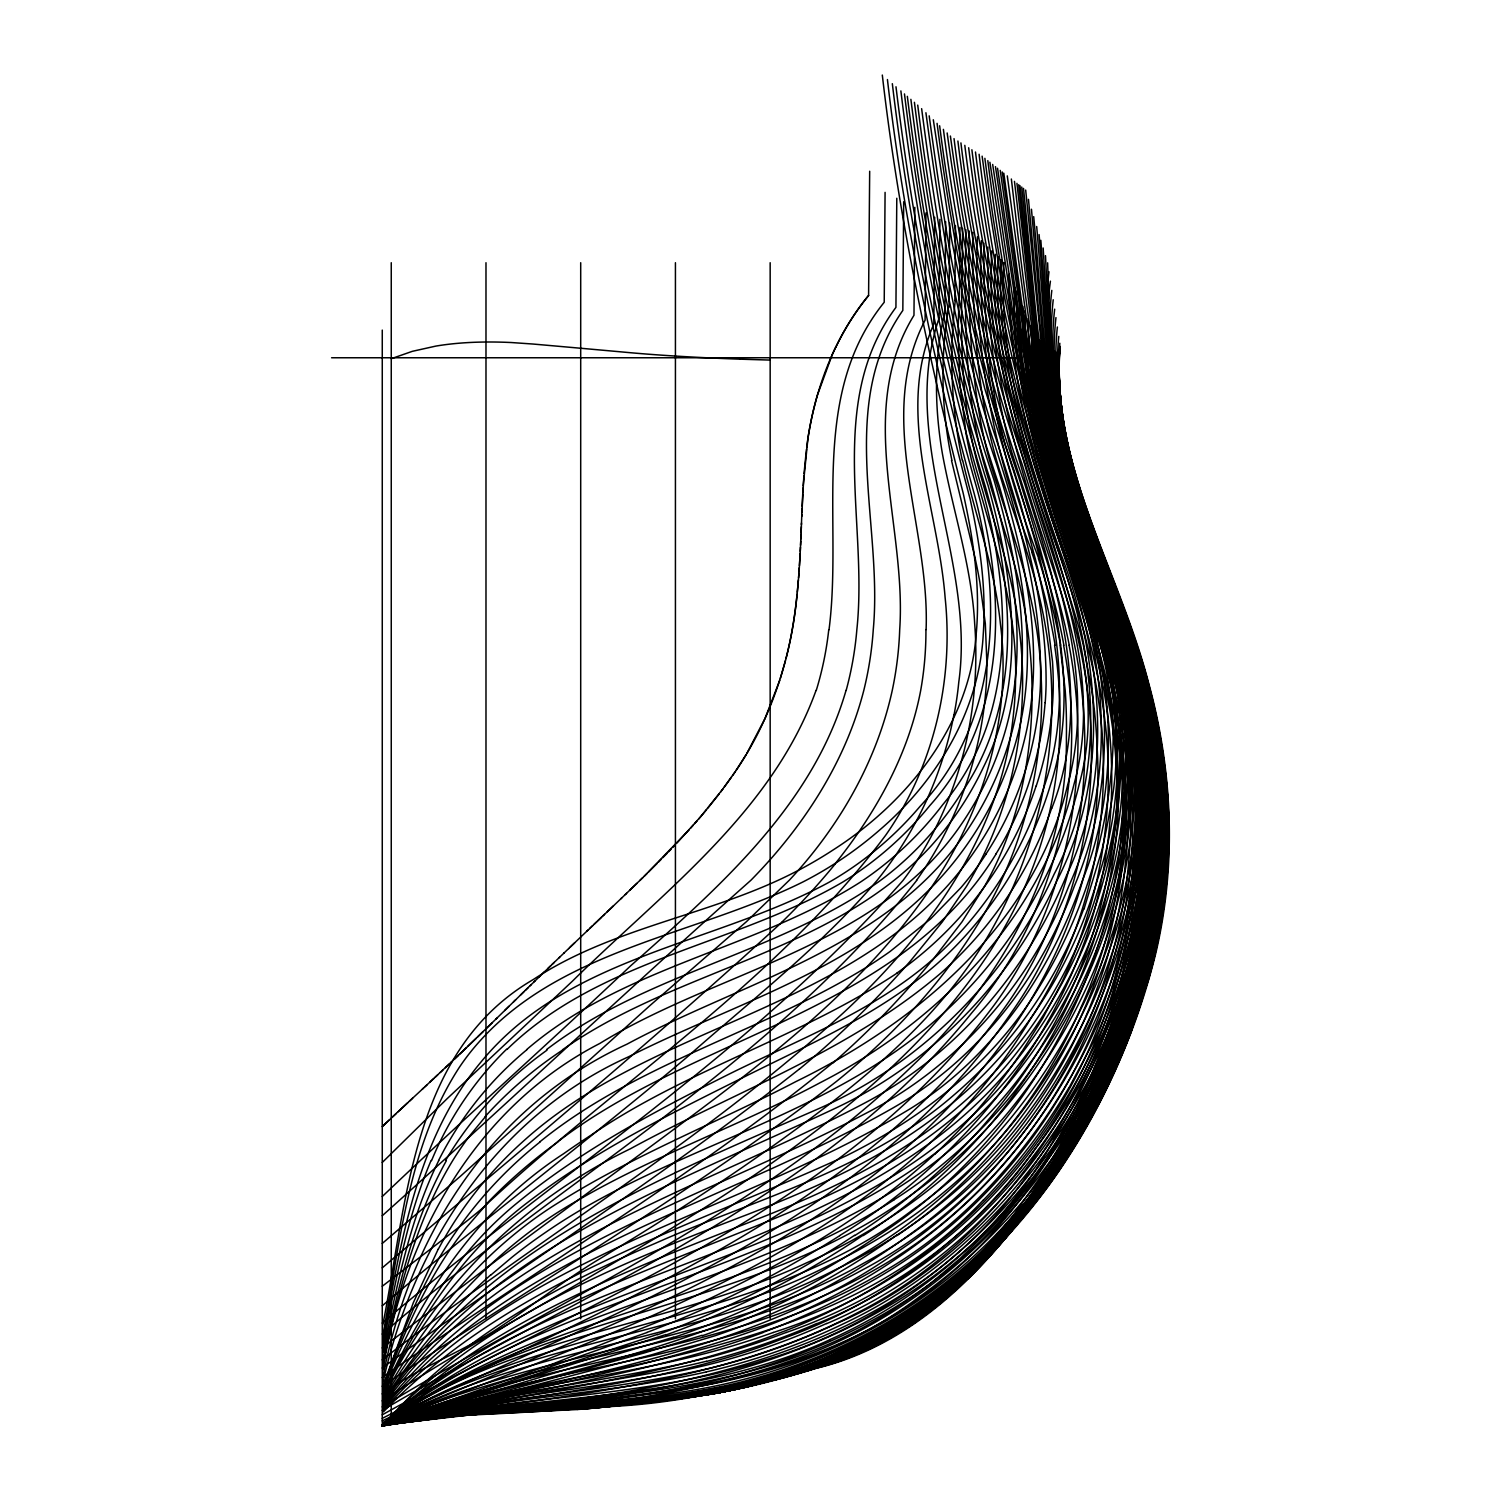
<?xml version="1.0" encoding="UTF-8"?>
<svg xmlns="http://www.w3.org/2000/svg" width="1501" height="1501" viewBox="0 0 1501 1501"><rect width="100%" height="100%" fill="white"/><g stroke="black" fill="none" stroke-linecap="round" stroke-linejoin="round"><path stroke-width="1.5" d="M1059.312 351.234C1056.047 432.569 1082.784 510.903 1111.284 585.897M983.924 243.2C983.568 300.763 986.57 358.645 998.146 415.177A527.076 527.076 0 0 0 1005.314 445.534L1045.615 571.206M1009.047 274.289C1008.353 327.706 1015.783 380.991 1028.223 432.87A894.014 894.014 0 0 0 1037.379 467.712C1057.417 539.553 1087.174 608.562 1102.222 681.81C1118.733 764.722 1113.648 851.836 1087.85 932.346C1044.846 1058.768 952.966 1166.052 839.697 1235.567M1058.824 354.499C1057.004 450.413 1090.514 542.086 1124.249 630.364M1004 262.619C993.381 433.189 1097.4 581.6 1107.494 748.736A480.977 480.977 0 0 1 1061.545 982.874L1042.782 1018.241L1021.562 1052.201M1059.443 350.352C1052.332 482.984 1130.103 597.661 1155.057 724.232C1166.127 781.158 1168.435 839.866 1160.798 897.373C1149.466 981.992 1119.277 1063.458 1077.605 1137.702A568.935 568.935 0 0 1 1055.672 1172.825L1021.393 1218.756A681.285 681.285 0 0 1 990.566 1253.804C944.073 1307.821 882.663 1348.348 814.049 1368.011A882.119 882.119 0 0 1 783.109 1377.449L745.772 1387.149A663.93 663.93 0 0 1 722.938 1391.896L676.182 1399.27L629.332 1403.867A762.714 762.714 0 0 1 576.909 1409.552L446.754 1415.743M835.832 347.163A258.022 258.022 0 0 1 868.591 295.397L869.679 171.245M885.083 192.372L884.22 302.264C808.739 395.795 843.055 520.397 829.021 629.726M896.791 198.263L895.928 307.386C825.925 401.686 868.253 522.573 856.846 629.688A338.344 338.344 0 0 1 846.151 690.441M903.696 201.734L902.833 310.407C836.601 405.364 883.076 523.718 873.263 629.688A349.733 349.733 0 0 1 863.788 690.441C848.178 751.326 815.606 806.806 774.854 854.257A524.825 524.825 0 0 1 750.8 880.355C626.592 990.566 506.006 1104.886 382.267 1215.716M914.822 207.326L913.978 315.285C854.801 411.612 906.792 525.35 899.699 629.651A352.66 352.66 0 0 1 892.251 690.422C882.888 733.22 865.458 774.028 842.38 811.178A447.129 447.129 0 0 1 789.094 880.43L746.372 921.727L650.102 1005.426L460.507 1176.184L382.267 1243.447M925.948 212.936L925.104 320.163C874.558 418.235 930.02 526.682 926.098 629.576M934.673 217.307L933.828 323.972C895.103 412.888 938.05 507.057 945.123 597.661C953.829 680.647 933.735 766.692 885.646 835.288C774.929 983.193 615.297 1083.516 481.69 1208.887A827.558 827.558 0 0 1 461.239 1225.435L382.267 1286.244M939.889 219.371L939.101 318.099C898.086 439.512 975.894 559.329 958.783 682.111A352.754 352.754 0 0 1 953.979 715.151M945.63 221.641L944.917 311.626C935.93 349.433 934.579 388.759 938.725 427.297A428.404 428.404 0 0 0 942.44 453.865C952.741 510.546 971.579 565.746 974.674 623.647C980.753 703.369 963.135 785.361 921.258 853.788A324.854 324.854 0 0 1 902.945 880.524C751.963 1052.576 555.22 1175.283 382.267 1323.075M949.026 307.067L949.683 223.255M954.842 300.613L955.424 225.544M960.002 227.345L959.458 295.472A711.474 711.474 0 0 0 958.163 335.155M962.573 228.358C962.422 296.879 957.638 366.282 970.866 434.033A451.369 451.369 0 0 0 976.569 460.413C990.622 514.712 1011.599 567.397 1018.428 623.384C1029.648 701.042 1018.335 782.021 984.562 852.962A368.627 368.627 0 0 1 966.4 886.509L942.309 921.895L910.713 960.678A952.272 952.272 0 0 1 799.395 1069.106M965.893 229.691C965.049 297.705 963.511 366.544 976.926 433.601A452.664 452.664 0 0 0 983.08 460.432C997.902 514.637 1019.423 567.228 1026.778 623.29C1038.317 700.216 1031.506 780.82 1001.073 852.831A338.832 338.832 0 0 1 984.487 886.453L962.047 921.802L932.159 960.659M969.214 231.004C967.92 298.549 969.346 366.769 982.967 433.17A458.968 458.968 0 0 0 989.553 460.432C1010.848 530.303 1038.504 599.556 1040.962 673.555C1045.916 762.152 1023.307 852.23 975.931 927.374C939.063 986.476 890.562 1037.735 836.489 1081.395C692.261 1193.22 533.606 1284.631 382.267 1386.211M972.779 232.411C972.292 314.441 975.781 398.44 1001.73 476.999C1018.56 527.057 1037.379 576.834 1045.878 629.182A429.642 429.642 0 0 1 1049.48 655.581C1058.674 744.721 1040.7 836.301 999.31 915.723C958.107 995.632 890.806 1057.999 819.865 1111.453C749.112 1165.132 674.624 1213.634 598.636 1259.489C561.843 1281.666 528.521 1308.985 492.328 1332.025C456.529 1354.24 416.565 1369.137 382.267 1393.885M987.902 247.027C987.189 303.521 991.054 360.278 1002.724 415.627A578.11 578.11 0 0 0 1011.636 451.857L1052.145 577.622M991.861 250.855C984.862 370.953 1025.446 484.898 1062.502 596.891A652.916 652.916 0 0 1 1074.585 645.224C1100.946 773.146 1076.93 914.147 996.42 1018.785C845.701 1220.651 598.58 1308.159 382.267 1418.37M1168.472 851.067C1171.587 768.156 1153.087 686.07 1123.817 608.918C1091.621 521.466 1049.199 432.138 1058.787 336.412M1059.612 349.264C1052.839 464.691 1112.241 567.659 1143.893 675.225A536.626 536.626 0 0 1 1157.59 735.584L1160.93 758.493L1164.795 804.686M995.407 254.288C987.545 382.755 1038.279 502.328 1074.022 622.727A608.881 608.881 0 0 1 1079.425 645.242M998.259 257.046C990.885 386.939 1043.87 507.394 1079.444 629.238A604.228 604.228 0 0 1 1083.347 645.242L1091.827 690.422A539.722 539.722 0 0 1 1097.156 748.023C1104.849 868.441 1053.289 984.675 976.982 1075.335C825.906 1256.806 591.038 1330.524 382.267 1422.648L382.267 330.089M1001.092 259.786C994.675 388.703 1047.229 508.407 1083.197 629.238A628.919 628.919 0 0 1 1087.268 645.242C1120.665 770.989 1102.503 908.893 1030.887 1018.316C893.47 1249.245 616.236 1329.379 382.267 1423.736M1059.762 348.157C1052.145 464.147 1113.592 567.04 1144.7 675.225A558.391 558.391 0 0 1 1154.138 712.881M1059.875 347.463C1051.432 469.325 1120.215 575.896 1149.353 690.422A570.155 570.155 0 0 1 1167.422 827.877C1168.472 937.037 1133.443 1044.171 1078.562 1137.683A594.471 594.471 0 0 1 989.816 1253.86C941.802 1305.945 880.881 1345.665 813.354 1367.298A752.376 752.376 0 0 1 783.147 1376.98L755.191 1384.748L775.116 1379.475A867.24 867.24 0 0 0 814.049 1368.011C864.876 1351.932 913.452 1327.522 952.835 1291.104M1154.063 851.048C1162.018 754.084 1133.705 660.065 1098.376 571.093A939.288 939.288 0 0 1 1067.286 456.304A921.483 921.483 0 0 0 1098.976 571.074C1134.456 660.027 1162.562 754.102 1154.644 851.048M1060.044 346.356C1050.756 468.744 1121.528 575.296 1150.179 690.422A588.223 588.223 0 0 1 1163.575 758.549C1184.833 904.221 1139.334 1053.589 1056.216 1173.088C956.137 1321.574 778.512 1400.077 603.027 1406.887M801.496 522.967C799.752 568.429 797.444 614.378 785.999 658.639M801.421 524.712L801.815 514.468M801.346 526.757L801.102 532.893M801.909 512.423L802.078 508.332M801.74 516.438L803.861 475.667M800.84 539.047L801.009 534.938M802.153 506.287L802.735 494.035M800.746 541.092L800.558 545.182M800.465 547.227L800.258 551.317M800.146 553.381L799.433 565.652M803.073 487.9L802.847 491.99M1149.522 943.36C1167.478 847.202 1165.001 746.016 1132.692 653.085C1088.994 530.453 1033.495 405.101 1048.993 271.756M803.185 485.855L807.932 438.442A340.933 340.933 0 0 1 817.37 395.251L832.267 354.555A274.233 274.233 0 0 1 834.856 348.983L835.738 347.125M1059.819 343.241C1049.349 464.128 1119.239 569.592 1148.584 682.88C1172.806 771.12 1176.84 865.495 1155.432 954.73C1110.233 1136.388 985.857 1312.737 801.628 1370.657M799.301 567.697L799.02 571.768M798.87 573.814L798.57 577.904M1057.379 327.012C1046.422 431.312 1093.948 528.052 1128.114 623.59C1154.851 696.183 1170.142 773.503 1167.14 851.048A544.882 544.882 0 0 1 1147.927 977.639L1137.326 1012.03L1124.737 1045.765M804.029 473.622L806.45 449.249M1055.953 317.612C1043.908 427.747 1093.966 529.928 1129.746 630.945M798.401 579.949L797.294 592.163M1054.659 309.168C1042.013 422.062 1091.79 527.433 1128.883 630.945M1050.419 281.156C1026.14 458.349 1147.327 609.537 1159.204 781.458M1051.807 290.387C1038.955 403.469 1082.183 511.879 1121.453 615.504M1053.233 299.768C1042.557 393.844 1073.271 485.78 1106.256 572.463M1157.515 885.796L1158.491 874.164M797.087 594.208C791.158 658.751 770.126 722.337 732.601 775.51M1155.038 908.949L1156.408 897.392M806.694 447.223C813.692 392.436 833.355 338.419 868.685 295.453M1141.679 949.007C1155.414 871.18 1157.853 790.614 1142.542 712.825A446.379 446.379 0 0 0 1135.225 682.317L1127.908 658.207L1077.249 513.98M382.755 1325.083C407.203 1202.657 411.687 1050.156 533.549 979.365A348.401 348.401 0 0 1 555.633 966.044C629.801 925.066 715.32 912.008 790.896 874.164A421.462 421.462 0 0 0 833.43 849.754C907.673 802.172 969.608 724.87 976.157 634.435C980.641 587.022 973.436 539.441 963.192 493.21C927.862 355.606 898.555 216.332 882.307 75.05M382.811 1335.083C400.11 1244.235 407.597 1146.764 459.381 1067.286A226.407 226.407 0 0 1 472.552 1049.537C555.295 949.214 693.387 936.624 803.485 881.669A382.005 382.005 0 0 0 880.505 829.265C937.281 780.276 979.234 710.461 983.23 634.491C986.495 588.936 979.928 543.287 970.078 498.876C933.772 360.99 903.771 221.341 887.429 79.553M382.849 1341.312C400.467 1244.442 415.833 1140.066 481.033 1061.957C568.429 955.537 715.058 944.504 829.415 882.063A336.412 336.412 0 0 0 866.452 857.39A346.318 346.318 0 0 0 920.113 806.3C1000.004 721.118 1002.612 598.711 973.886 492.478C936.549 358.458 908.724 221.904 892.326 83.681M1145.338 954.73C1158.34 890.281 1161.793 823.843 1155.451 758.399M382.886 1345.984C395.589 1283.393 405.889 1219.544 431.106 1160.442M1149.578 943.36C1137.927 1003.268 1115.618 1060.663 1088.563 1115.187M383.055 1369.756C403.844 1235.942 476.68 1106.819 599.856 1043.42C719.448 969.871 877.635 947.45 961.278 824.405A325.267 325.267 0 0 0 1002.011 741.475C1030.361 656.031 1014.338 564.057 990.21 479.701C949.964 356.169 927.036 228.021 910.882 99.329M1140.666 954.692C1114.811 1086.386 1047.473 1212.114 942.028 1296.864M382.924 1352.213C396.902 1287.201 409.06 1220.688 438.742 1160.573M383.018 1363.527C398.159 1293.674 414.951 1222.433 452.608 1160.761A309.337 309.337 0 0 1 469.907 1135.563L485.405 1116.669M382.98 1358.461C397.765 1290.841 412.287 1221.701 446.379 1160.686M1145.357 954.73C1124.587 1045.503 1086.593 1133.236 1029.742 1207.348M1135.619 977.583C1152.449 906.022 1158.34 831.629 1150.685 758.418C1142.542 672.711 1102.803 595.222 1077.737 513.98A720.799 720.799 0 0 1 1066.873 475.536C1044.884 390.973 1041.825 303.221 1033.701 216.632M383.093 1376.004C410.674 1232.659 492.422 1106.124 627.062 1044.133C742.957 981.692 885.44 948.332 964.468 834.331A329.676 329.676 0 0 0 1009.404 740.875C1035.352 655.036 1018.335 563.757 993.906 479.72C953.041 357.351 930.507 230.028 914.409 102.312M1141.773 977.62C1177.234 854.031 1166.746 719.711 1116.256 601.676M1134.193 983.343C1113.93 1061.488 1081.208 1137.176 1032.744 1202.076M1144.494 966.044C1112.222 1093.779 1037.641 1212.376 931.427 1291.216C863.281 1341.106 783.259 1374.09 700.216 1388.932C595.053 1407.732 487.15 1403.904 382.267 1424.843L673.743 1337.147M383.149 1381.858C413.075 1244.423 497.469 1115.675 628.431 1056.854C733.726 1003.4 854.576 970.303 937.375 881.218A330.07 330.07 0 0 0 959.889 854.444A340.464 340.464 0 0 0 1012.65 752.489C1041.056 665.337 1024.038 571.862 999.291 486.099C957.15 362.754 933.753 234.212 917.73 105.108M785.473 660.628L780.351 678.358M1136.895 989.103C1176.578 862.437 1167.29 723.501 1115.299 601.695M1139.991 977.639C1105.918 1104.999 1026.703 1220.332 919.287 1296.902C764.14 1414.167 562.687 1392.534 382.267 1424.974L434.033 1418.07L382.267 1424.956L651.378 1354.878L715.452 1335.627A726.409 726.409 0 0 0 908.33 1235.511C1029.086 1150.104 1112.429 1010.492 1125.431 862.662C1139.372 754.722 1107.719 649.126 1070.025 549.366C1044.921 474.973 1029.442 397.071 1028.147 318.437M1120.572 1003.343C1149.991 901.332 1154.288 791.477 1129.259 688.096A518.126 518.126 0 0 0 1118.264 649.933C1082.577 551.974 1040.775 452.889 1043.458 346.562M1146.089 977.639L1135.6 1012.012L1123.123 1045.747A747.911 747.911 0 0 1 1108.226 1080.495C1055.991 1195.378 964.355 1292.53 849.641 1346.359C704.963 1421.728 537.377 1396.099 382.267 1424.843C539.291 1373.828 708.397 1350.637 850.354 1261.234C952.572 1203.896 1035.24 1114.586 1081.32 1006.627C1132.167 894.952 1136.67 764.516 1100.852 647.775C1063.796 537.058 1022.294 424.914 1022.932 306.373M1147.214 977.639L1136.651 1012.012L1123.986 1045.784A725.677 725.677 0 0 1 1109.07 1080.495L1079.106 1137.683A584.715 584.715 0 0 1 1002.368 1240.689L962.76 1279.246M1149.053 977.639L1130.14 1034.602M846.02 690.422C812.491 806.712 717.516 888.404 630.401 966.044C548.409 1043.645 463.94 1118.583 382.267 1196.522M1036.197 786.055C1046.385 755.209 1052.389 722.919 1053.177 690.422A331.383 331.383 0 0 0 1052.482 661.359L1045.953 609.368A849.585 849.585 0 0 0 1035.427 559.31L1020.061 502.197L984.731 388.478L970.134 331.721L951.559 239.466L933.303 119.761M779.732 680.309L764.966 718.604L746.991 753.127M1051.788 808.251C1094.098 700.911 1056.91 587.36 1024.526 483.247C983.549 368.946 959.045 249.579 943.397 129.367M1127.664 1023.269L1131.529 1011.955M383.187 1387.262C399.566 1339.586 418.047 1292.23 444.521 1249.151A420.674 420.674 0 0 1 540.172 1141.867M383.168 1385.442L413.394 1302.53L438.179 1249.188M816.037 690.422C771.814 813.073 661.903 892.72 572.313 981.279L447.035 1098.77L382.267 1162.468M1084.022 908.968L1101.584 851.273A567.04 567.04 0 0 0 1109.577 811.985C1130.103 717.516 1099.708 623.797 1068.543 535.557C1023.326 413.357 999.666 284.909 982.123 156.16M383.187 1388.669C400.992 1340.13 421.143 1291.929 450.394 1249.057A361.722 361.722 0 0 1 466.211 1227.687L487.544 1203.089M1107.851 1068.731L1092.503 1103.742L1075.054 1137.702A556.721 556.721 0 0 1 1053.815 1172.825L1045.878 1184.589M383.205 1390.489C418.835 1296.132 477.993 1209.206 563.607 1153.725A823.749 823.749 0 0 1 590.381 1135.6C686.257 1069.613 800.408 1037.454 897.035 973.136M1102.71 1080.495L1074.847 1137.702M1099.745 1092.165L1105.017 1080.476M383.224 1392.309C415.345 1321.424 456.379 1252.134 517.657 1202.545C579.33 1151.961 649.989 1113.798 721.024 1078.168C794.479 1040.906 874.332 1012.162 936.399 956.175C986.682 910.188 1023.776 850.298 1044.508 785.511C1080.195 680.779 1044.94 571.543 1014.076 470.601C974.581 358.383 952.478 241.061 937.074 123.345M1087.137 1115.187L1108.132 1068.712A734.871 734.871 0 0 0 1121.116 1034.527L1138.208 977.601A576.628 576.628 0 0 0 1145.638 943.322L1152.393 897.373A720.086 720.086 0 0 0 1156.014 851.029C1160.78 770.745 1146.858 690.047 1116.65 615.579C1096.856 563.757 1079.181 510.959 1068.093 456.51M383.243 1393.547C417.897 1321.105 463.002 1251.346 527.789 1202.339C592.933 1152.224 666.951 1115.524 740.181 1078.956C813.467 1042.05 891.556 1009.291 950.959 950.884C997.189 905.159 1031.468 847.558 1050.344 785.379C1084.003 682.392 1048.711 575.877 1018.672 476.924C978.389 363.486 955.124 244.926 939.626 125.765M1086.536 1115.187L1080.739 1126.5A577.641 577.641 0 0 1 989.553 1253.842M635.786 1403.81L681.567 1398.332A696.914 696.914 0 0 0 721.606 1391.708L775.154 1379.156A795.417 795.417 0 0 0 813.73 1367.561C882.063 1347.204 942.891 1306.545 990.566 1253.804A719.748 719.748 0 0 0 1020.699 1218.681C1077.568 1148.509 1115.993 1064.697 1138.659 977.601A560.905 560.905 0 0 0 1146.126 943.322L1152.881 897.373A724.214 724.214 0 0 0 1156.483 851.029C1166.146 742.207 1128.583 638.45 1088.469 539.441C1053.289 446.51 1049.143 346.037 1043.157 247.984M1081.865 1126.519C1108.507 1079.632 1130.403 1029.892 1144.081 977.62A518.52 518.52 0 0 0 1152.017 943.36C1177.159 821.16 1158.566 693.518 1109.014 579.761M1088.581 1115.187C1069.932 1151.942 1047.041 1186.484 1021.318 1218.681A741.306 741.306 0 0 1 990.979 1253.767L966.231 1279.077M383.243 1395.386C434.483 1287.426 523.08 1200.537 630.476 1148.734C734.758 1091.771 849.904 1051.132 941.127 972.873A391.686 391.686 0 0 0 1051.657 808.213M1094.473 1068.862C1037.866 1177.797 950.658 1273.73 836.657 1323.507A664.155 664.155 0 0 1 706.371 1369.081M1087.869 1115.224L1053.965 1172.788L1020.417 1218.756A651.265 651.265 0 0 1 990.21 1253.842C942.797 1306.733 881.537 1346.641 813.617 1367.617A803.523 803.523 0 0 1 783.128 1377.186L764.553 1382.233M1078.018 1137.702C1106.762 1087.362 1129.54 1033.514 1144.963 977.62A525.2 525.2 0 0 0 1152.956 943.36L1160.123 897.392A613.083 613.083 0 0 0 1164.063 827.858C1164.213 763.39 1153.049 699.016 1131.435 638.3M383.262 1397.206C426.04 1319.698 483.847 1248.419 560.023 1201.701C634.904 1154.569 717.759 1122.429 795.98 1081.546C918.818 1021.562 1034.621 923.246 1067.661 784.967C1097.756 676.013 1053.533 567.397 1022.106 464.334C984.206 357.257 962.404 245.301 947.169 132.97M1068.956 1087.831L1093.047 1042.707A524.055 524.055 0 0 0 1108.132 1007.903C1129.071 953.041 1143.012 895.328 1148.04 836.789A444.409 444.409 0 0 0 1143.95 731.869M1081.358 1126.538C1036.459 1200.143 981.86 1270.315 909.062 1318.197M745.941 754.89L736.053 770.445M383.28 1398.763C431.688 1319.904 494.561 1247.594 575.84 1201.494C654.098 1155.507 740.331 1125.506 820.203 1082.671C939.157 1021.787 1041.319 917.073 1073.909 784.648C1104.061 675.337 1056.366 567.509 1025.314 464.353C987.639 358.27 965.631 247.365 950.396 136.028M996.214 853.731C899.137 1012.237 696.314 1034.752 557.565 1141.905M1044.264 1171.549L1013.775 1214.778L988.165 1245.061M734.908 772.133L720.574 792.078M383.299 1402.234C483.116 1247.612 660.008 1178.285 821.197 1107.569C924.091 1061.507 1007.246 976.25 1054.134 874.164C1108.564 770.088 1095.88 654.155 1057.267 548.053C1011.524 415.758 974.43 280.406 957.901 141.038M731.437 777.199L724.251 787.162M383.318 1403.566C489.251 1247.875 673.799 1184.627 836.526 1107.7C934.429 1061.526 1012.518 978.427 1057.098 880.28C1109.821 778.062 1100.214 659.033 1061.151 554.394C1014.77 420.712 977.714 283.783 960.921 142.914M1038.092 1196.016C1156.408 1039.48 1204.196 825.081 1132.298 638.3M916.698 880.449C770.219 1065.335 558.879 1181.812 382.267 1334.033M1029.161 1132.486C1106.031 1029.386 1142.467 898.105 1130.797 770.088C1125.956 684.137 1088.563 605.654 1063.946 524.487C1044.846 461.276 1033.926 395.514 1032.894 329.432M383.318 1405.292C499.082 1244.273 699.316 1191.212 866.283 1102.184C957.919 1053.421 1027.847 969.496 1067.098 874.164C1115.862 770.032 1100.458 652.297 1061.676 548.09C1015.539 417.541 981.748 282.939 964.805 145.334M723.032 788.813L700.648 816.713L676.838 843.13M775.079 1379.869A971.447 971.447 0 0 0 814.443 1368.556C919.757 1342.513 995.801 1258.682 1055.316 1172.788C1098.057 1108.094 1128.677 1035.54 1147.364 960.377C1176.277 849.378 1166.558 730.274 1125.318 623.609M1028.466 1207.742C1132.298 1067.793 1173.97 884.014 1141.792 712.825A443.808 443.808 0 0 0 1134.493 682.317L1121.866 642.259L1096.086 570.924A817.801 817.801 0 0 1 1051.432 349.545M1029.217 1132.411C964.993 1219.994 872.569 1284.105 772.227 1323.826C646.256 1371.558 511.841 1390.001 382.267 1425.293C540.848 1357.035 722.675 1357.617 874.051 1270.202C945.123 1230.576 1004.3 1171.774 1049.161 1104.248C1124.362 990.397 1161.08 848.44 1137.889 712.919A400.542 400.542 0 0 0 1131.735 684.756C1109.201 605.503 1074.81 529.891 1056.985 449.174A901.088 901.088 0 0 1 1043.964 384.312L1035.277 318.719L1021.749 187.025M719.335 793.691L707.872 808.101M1024.095 1213.352L1028.11 1207.78M576.891 1408.82C643.46 1403.679 710.405 1397.675 775.06 1380.113A982.892 982.892 0 0 0 816.488 1368.255C906.829 1346.547 975.969 1280.109 1029.442 1207.461M834.894 864.069C875.477 813.373 908.555 754.815 920.695 690.422A337.35 337.35 0 0 0 925.929 629.594M1030.061 1207.367L1012.199 1229.675M383.374 1425.575C454.972 1340.599 554.563 1286.488 655.337 1243.316A1306.808 1306.808 0 0 1 692.768 1227.443C783.053 1191.419 878.404 1160.386 953.154 1095.655A451.914 451.914 0 0 0 1083.703 908.855M1023.738 1213.39L1005.914 1235.285M383.337 1407C504.017 1253.185 699.822 1201.25 865.683 1113.442C958.539 1065.898 1030.53 982.817 1068.731 886.228C1114.849 784.948 1109.07 669.352 1070.138 567.097C1022.012 431.125 986.044 291.138 968.67 147.755M1020.849 1218.624C977.995 1271.966 928.237 1323.319 864.088 1350.243M1019.292 1218.943C978.22 1271.291 925.254 1314.182 865.758 1343.939M706.577 809.677L698.659 819.021M1002.856 1240.614L1012.03 1229.657M697.327 820.559L694.644 823.636M383.337 1408.52C514.637 1251.384 721.943 1205.753 892.851 1108.019C978.07 1059.331 1040.887 977.639 1074.341 886.153C1117.889 784.104 1111.697 669.108 1072.258 567.097C1023.682 432.025 989.515 292.32 971.879 149.762M693.293 825.156L690.573 828.196M689.222 829.715L644.21 876.265M986.532 1259.095L995.332 1249.376M1000.792 1240.614C938.219 1312.887 851.536 1360.375 759.262 1382.702M967.507 1279.058C1071.17 1176.934 1139.615 1038.467 1155.489 893.695A720.442 720.442 0 0 0 1158.528 854.332C1161.099 801.534 1157.552 748.249 1145.676 696.652A473.134 473.134 0 0 0 1135.094 658.301C1110.459 586.929 1079.2 517.263 1066.423 442.326M675.45 844.613L672.673 847.54M671.266 849.003L668.47 851.911M383.355 1410.227C522.986 1251.89 738.211 1214.084 911.407 1108.019C994.206 1056.197 1051 971.26 1082.559 880.168C1123.817 776.786 1112.016 662.466 1072.615 560.792C1024.676 428.667 992.855 291.494 975.481 152.014M989.872 1253.86C942.328 1306.395 881.35 1346.397 813.523 1367.298A736.278 736.278 0 0 1 681.567 1398.388L666.913 1400.302M667.063 853.356L662.823 857.709M979.534 1266.581L941.577 1302.493M979.496 1266.581L954.598 1291.048M661.397 859.135L658.564 862.024M657.138 863.45L648.526 872.006M983.005 1200.35C827.351 1366.116 582.932 1358.536 382.098 1425.293M647.1 873.432L625.242 894.596M504.692 1010.511L509.064 1006.233M782.284 921.895C652.466 1041.094 516.569 1153.725 382.267 1267.838M496.005 1019.01L515.744 999.704M496.925 1018.11L485.986 1028.767M513.473 1001.936L523.811 991.842M492.29 1022.631L477.562 1036.966M520.509 995.05L528.277 987.489M642.766 877.672L639.858 880.505M525.294 990.397L531.241 984.6M483.134 1031.562L454.522 1059.068M530.078 985.744L534.881 981.072M534.225 981.71L539.703 976.4M476.173 1038.317L467.899 1046.291M538.709 977.376L550.679 965.818M543.193 973.042L544.675 971.597M636.949 883.32L629.651 890.374M547.677 968.708L554.188 962.441M383.355 1411.934C509.271 1281.066 686.614 1229.094 846.883 1155.451C922.777 1117.626 992.367 1063.233 1037.153 990.304C1080.439 921.145 1106.762 841.142 1112.222 759.731C1118.132 688.828 1094.736 620.72 1072.896 554.488M552.162 964.374L559.667 957.188M466.548 1047.604L459.813 1054.04M559.01 957.807L564.17 952.872M563.851 953.173L568.691 948.538M568.654 948.557L588.017 930.076M620.832 898.818L626.574 893.339M570.155 947.131L574.658 942.834M589.63 928.556L592.614 925.704M594.115 924.278L597.098 921.445M603.064 915.76L604.547 914.353M621.733 897.954L607.267 911.764M586.647 931.408L601.563 917.186M597.661 920.901L613.44 905.872M458.48 1055.316L424.914 1086.78M450.6 1062.783L451.914 1061.563M449.306 1064.021L445.403 1067.68M389.303 1119.952L382.267 1126.576L397.803 1111.997M392.061 1117.363L396.151 1113.536M440.262 1072.502L442.833 1070.082M398.853 1111.021L412.625 1098.188M397.502 1112.279L407.747 1102.728M435.14 1077.286L437.692 1074.885M430.036 1082.033L433.864 1078.468M409.435 1101.152L427.053 1084.81M422.363 1089.163L423.638 1087.962M506.982 1049.462C599.424 959.101 734.74 945.461 842.755 882.063A335.999 335.999 0 0 0 878.216 857.052A344.761 344.761 0 0 0 929.813 805.587C1009.01 717.309 1006.083 593.083 976.232 486.08C938.463 355.456 912.308 221.773 895.984 86.777M934.898 1153.931C885.778 1199.374 829.321 1236.111 770.613 1267.857A1395.311 1395.311 0 0 1 663.311 1319.567M957 1279.208C1110.477 1139.559 1174.42 914.616 1137.101 712.844A460.769 460.769 0 0 0 1129.84 682.298C1095.336 572.613 1044.133 465.066 1046.028 347.5M490.808 1275.062L511.916 1257.275A534.243 534.243 0 0 1 543.756 1233.634C661.697 1151.248 809.471 1122.729 921.989 1031.6C999.535 969.271 1055.822 880.993 1079.2 784.273C1103.329 698.021 1074.022 611.226 1048.993 529.102C1004.225 402.493 970.528 272.094 954.036 138.617M382.267 1305.776C481.971 1220.369 587.06 1141.567 687.345 1056.854C751.926 999.704 820.822 946.362 876.978 880.524A377.933 377.933 0 0 0 953.848 715.133M832.455 1063.083C690.235 1178.529 531.898 1272.21 382.267 1377.505M955.443 1285.25C907.186 1329.135 847.071 1357.636 784.817 1375.648M949.551 1285.194L920.732 1307.746L890.825 1327.878M799.339 1069.05C665.149 1175.227 520.059 1266.656 382.267 1367.993M526.776 1049.499C623.215 966.4 755.228 949.42 860.561 882.006A334.873 334.873 0 0 0 893.921 856.639A342.303 342.303 0 0 0 942.759 804.667C1016.627 716.652 1011.655 596.497 983.099 492.478C943.829 361.328 917.242 226.801 900.881 90.904M941.502 1302.474L914.015 1323.3L899.455 1332.494M382.267 1347.898L497.075 1259.864L655.28 1143.124C760.031 1065.429 868.854 985.763 940.02 874.164C986.551 800.239 1011.693 711.042 1000.379 623.647C994.807 567.772 975.162 514.843 962.685 460.413M540.041 1141.698C637.662 1062.445 762.883 1031.862 868.422 966.044A495.292 495.292 0 0 0 890.018 951.54L930.62 918.875L960.865 887.71A320.426 320.426 0 0 0 986.138 853.938M382.267 1359.868C533.681 1241.421 700.892 1142.936 843.168 1013.044C928.256 934.129 1001.711 833.28 1013.419 714.476A349.358 349.358 0 0 0 1015.52 682.036C1018.185 605.541 990.754 533.193 971.579 460.413A454.015 454.015 0 0 1 966.194 434.371L959.965 384.969L958.182 335.155M934.335 1302.436C893.695 1334.07 846.47 1356.21 797.519 1371.576M925.46 1307.859C1104.211 1173.294 1179.805 928.819 1139.934 712.825A450.094 450.094 0 0 0 1132.655 682.298C1102.259 585.897 1059.8 491.972 1052.257 389.81A641.79 641.79 0 0 1 1049.424 348.739M546.57 1049.574C646.349 973.173 776.242 953.923 878.385 881.969A319.713 319.713 0 0 0 909.287 856.208A333.091 333.091 0 0 0 962.028 792.04C1024.038 701.455 1013.456 586.14 985.219 486.08C945.686 358.289 920.732 226.613 904.465 93.925M897.016 1235.586C1020.511 1151.83 1108.207 1011.974 1122.429 862.662C1136.782 754.965 1106.462 649.089 1068.881 549.347C1042.839 472.552 1026.084 392.211 1024.902 310.951M913.846 1313.037C1098.225 1180.668 1177.065 931.577 1136.689 712.844A463.321 463.321 0 0 0 1129.427 682.298L1116.875 642.203L1088.019 562.95M911.632 1323.263L953.248 1291.048L990.529 1253.804A689.503 689.503 0 0 0 1020.586 1218.699M907.561 1323.188L950.827 1291.029L990.247 1253.842A609.762 609.762 0 0 0 1078.168 1137.777M863.263 1235.567C992.78 1153.181 1088.713 1015.183 1112.616 862.775C1131.247 755.866 1102.841 648.995 1065.86 549.328C1037.397 466.286 1016.515 379.622 1016.44 291.382M854.726 1235.567C985.425 1153.406 1085.129 1016.515 1109.783 862.775C1150.404 661.509 1005.595 486.662 1014.62 287.141M894.108 1199.712C1053.702 1098.019 1150.854 901.932 1127.045 713.144M562.612 1049.687C677.908 968.145 832.924 953.097 930.995 846.039A326.805 326.805 0 0 0 983.455 767.161C1027.322 679.127 1013.513 577.172 988.258 486.08C948.013 359.283 923.659 228.227 907.336 96.345M918.424 1312.981C885.703 1335.383 849.866 1352.908 812.66 1366.492A588.298 588.298 0 0 1 710.817 1394.223A619.463 619.463 0 0 0 812.942 1366.698M382.267 1400.883C653.911 1221.852 1115.468 1054.696 1054.603 645.242M905.666 1318.141C863.037 1346.435 815.174 1366.266 765.716 1379.006M382.267 1406.906C562.556 1297.333 762.189 1212.452 915.16 1063.121C1003.681 978.296 1067.943 862.268 1066.385 737.01A526.457 526.457 0 0 0 1065.203 690.422L1060.062 645.242M382.267 1410.34C585.034 1290.297 818.983 1201.569 971.466 1013.231C1057.398 912.702 1087.944 774.103 1063.609 645.242M901.501 1323.019L854.857 1348.348L812.454 1366.229A572.763 572.763 0 0 1 706.765 1394.898M784.873 1373.584C861.593 1352.007 931.183 1308.572 988.709 1253.935A504.768 504.768 0 0 0 1012.012 1229.994L1039.799 1196.447L1072.727 1148.734A673.968 673.968 0 0 0 1124.624 1045.728M887.86 1338.892L898.724 1332.494M382.267 1414.805C592.707 1297.84 836.545 1210.969 987.996 1013.231C1067.98 910.3 1093.572 772.002 1069.068 645.242M896.322 1332.494L873.713 1344.427M882.944 1332.494C837.164 1358.199 787.631 1377.224 736.447 1388.932M892.288 1332.494L859.36 1349.174L813.373 1367.073A729.692 729.692 0 0 1 681.567 1398.313L629.332 1404.186A823.223 823.223 0 0 1 576.909 1409.345A835.794 835.794 0 0 0 622.671 1404.917C697.139 1395.461 772.508 1383.434 841.93 1353.639C923.303 1318.929 991.392 1257.425 1041.019 1184.833C1131.435 1047.398 1169.317 875.008 1138.021 712.825A456.773 456.773 0 0 0 1130.741 682.298C1095.843 572.894 1046.253 465.179 1047.135 347.894M887.316 1338.836L851.555 1355.159L814.255 1368.274A917.149 917.149 0 0 1 775.098 1379.663L718.885 1392.647L657.776 1401.24M382.267 1420.828C606.535 1314.895 864.82 1227.293 1011.167 1012.969C1085.692 907.58 1108.001 770.276 1079.425 645.242M826.732 1323.601C1002.762 1249.113 1122.241 1072.014 1149.879 885.834A490.001 490.001 0 0 0 1154.701 828.045A505.574 505.574 0 0 0 1144.269 712.9A500.058 500.058 0 0 0 1136.032 679.202L1121.941 635.036L1078.375 513.999A645.505 645.505 0 0 1 1067.53 475.573C1046.872 394.144 1043.908 309.806 1036.684 226.501M860.242 1346.603C817.932 1366.717 772.621 1379.607 726.991 1389.701M848.234 1348.442L823.148 1359.418A415.27 415.27 0 0 1 784.854 1372.608L733.482 1385.048L629.182 1403.923M820.522 1240.614C677.195 1308.741 512.685 1330.543 382.267 1425.537C476.793 1408.782 573.176 1408.726 668.545 1399.739L605.091 1404.955M876.828 1344.877L852.343 1355.403M816.807 1323.694C1021.581 1241.759 1153.518 1022.068 1153.669 804.911A494.204 494.204 0 0 0 1134.925 679.221L1116.875 624.135M830.147 1339.586C689.559 1404.805 530.622 1392.609 382.267 1425.031L433.902 1417.713L382.267 1425.293C546.683 1362.007 733.239 1363.058 886.584 1269.884C953.097 1230.632 1007.809 1173.763 1050.569 1109.896C1126.782 994.45 1163.8 850.073 1138.94 712.825A453.264 453.264 0 0 0 1131.679 682.298C1096.405 573.138 1048.336 465.291 1048.242 348.307M663.348 1319.66L553.006 1363.865L382.267 1424.28M862.362 1349.849L838.402 1359.531M864.163 1350.243L814.33 1368.48A972.948 972.948 0 0 1 783.072 1377.712L745.791 1387.074A669.352 669.352 0 0 1 722.938 1391.896L714.851 1393.378M391.254 358.72L412.268 351.347L435.853 346.093A314.61 121.581 18.2 0 1 511.203 342.528L532.911 344.029A471.708 3.358 4.8 0 1 627.699 352.472A307.273 28.275 0.3 0 0 740.049 359.171M786.261 1332.494C885.459 1297.915 975.087 1235.342 1035.315 1148.734C1093.873 1072.258 1130.703 980.547 1146.483 885.834A476.455 476.455 0 0 0 1152.055 828.102A485.986 485.986 0 0 0 1146.52 735.659A473.997 473.997 0 0 0 1134.137 679.221L1127.364 657.025M647.1 1332.494L480.001 1391.783L382.267 1424.505L665.956 1334.558M763.277 1332.494C640.233 1377.937 508.539 1391.596 382.267 1425.425C479.907 1320.167 615.785 1264.761 747.179 1214.628C817.895 1187.103 888.536 1155.657 947.563 1107.044C1019.611 1049.424 1071.395 968.408 1097.269 880.13C1133.105 775.811 1118.076 663.217 1078.544 562.537C1029.724 432.419 1002.555 295.847 984.881 158.318M773.278 1332.494C893.714 1294.237 997.715 1212.358 1062.689 1104.061C1104.567 1037.979 1130.741 962.685 1144.118 885.853A492.853 492.853 0 0 0 1149.897 781.721M812.998 1366.886C880.055 1344.277 940.846 1304.838 989.834 1253.86A588.598 588.598 0 0 0 1074.997 1137.777M657.551 1334.408L382.267 1424.58M839.509 1359.981L814.311 1368.462A962.066 962.066 0 0 1 783.09 1377.712M826.132 1363.734L813.917 1367.824A836.995 836.995 0 0 1 775.135 1379.344L745.828 1386.943A634.679 634.679 0 0 1 722.938 1391.896A615.429 615.429 0 0 0 745.809 1386.999L775.098 1379.663A968.858 968.858 0 0 0 814.443 1368.556L827.201 1364.447M702.093 1335.327L644.173 1352.964L382.267 1424.881C472.534 1408.801 564.639 1412.16 655.487 1401.521M784.835 1375.254L772.077 1379.119M778.512 1375.404L752.864 1382.177M765.679 1380.845L772.077 1378.894M765.679 1380.62L726.991 1390.189L674.943 1399.176M759.262 1382.271L739.937 1387.168M706.371 1357.973C599.218 1384.691 487.881 1391.859 382.267 1425.237L459.925 1415.424L564.057 1407.225M706.371 1361.276C599.293 1387.393 488.069 1393.247 382.267 1425.199L459.944 1414.861L564.057 1407.319L446.791 1416.006L382.267 1424.843C487.187 1404.298 594.996 1408.782 700.216 1390.677C781.402 1376.586 859.548 1344.558 926.755 1296.789C1033.382 1220.294 1108.057 1103.348 1142.88 977.639A512.235 512.235 0 0 0 1150.798 943.36C1171.099 836.958 1164.082 724.795 1124.343 623.628M706.84 1394.71L761.795 1382.946M759.318 1380.432L746.429 1383.659M706.371 1369.025C599.387 1393.66 488.482 1396.587 382.267 1425.124L472.777 1414.092L563.869 1409.12M748.455 1386.061L721.587 1391.802A678.189 678.189 0 0 1 681.567 1398.313C582.35 1413.642 481.146 1407.188 382.267 1424.843L420.918 1419.083L382.267 1424.843C508.389 1399.945 640.026 1413.379 764.178 1376.961C866.978 1346.491 961.803 1286.301 1029.067 1202.32C1130.103 1063.402 1170.911 881.781 1138.94 712.9A411.706 411.706 0 0 0 1132.58 684.756C1109.502 605.654 1075.391 529.928 1057.698 449.174A889.793 889.793 0 0 1 1044.865 384.406L1036.459 319.225L1023.513 188.394M739.955 1385.104L746.429 1383.453M706.352 1371.914C599.406 1396.024 488.632 1397.825 382.267 1425.106L485.986 1413.098L609.312 1404.523M726.653 1390.939C863.319 1361.557 989.309 1279.04 1065.354 1160.986A667.739 667.739 0 0 0 1130.009 1034.564M698.622 1396.061L642.428 1402.478L694.55 1396.774L748.417 1386.286M739.937 1386.586L700.967 1394.654L655.374 1401.446M739.955 1384.879C639.595 1408.839 536.289 1411.615 433.751 1416.869M733.464 1388.594L700.967 1394.917M733.482 1386.267L713.988 1390.17M420.843 1417.263L382.267 1425.669L420.899 1418.97L485.986 1412.197M640.12 1402.91L681.548 1398.275A666.594 666.594 0 0 0 721.587 1391.859L735.002 1389.251M720.499 1390.677L648.845 1402.103L576.872 1408.501M420.88 1418.801L382.267 1425.631C516.138 1393.96 656.575 1388.631 785.642 1337.56C924.672 1287.276 1039.855 1177.159 1095.674 1040.306C1140.572 928.312 1151.248 801.722 1120.534 684.681C1085.336 570.755 1034.039 458.706 1037.003 336.749M707.478 1391.615L648.826 1401.446L603.121 1406.043M407.972 1420.828L382.267 1425.837L433.733 1415.462L485.686 1408.595M382.267 1424.862C489.401 1404.279 599.499 1410.415 706.84 1391.615C796.825 1375.423 882.588 1336.378 953.923 1279.208C1100.327 1161.718 1168.397 965.424 1159.166 781.458M397.014 1422.066C525.556 1397.975 660.008 1406.193 784.873 1362.777C890.224 1328.104 981.316 1256.656 1045.822 1167.046C1095.261 1100.927 1130.309 1024.264 1146.858 943.341C1166.859 834.124 1161.117 718.754 1117.982 615.56C1085.861 531.898 1057.361 444.465 1058.017 353.861L1058.768 383.449M721.512 1392.159L685.375 1397.938M433.77 1414.88C576.309 1394.11 724.945 1381.839 854.97 1314.013C965.556 1258.851 1048.655 1158.547 1096.199 1045.841C1141.661 932.083 1153.387 803.598 1121.885 684.681C1087.099 571.206 1034.864 459.944 1038.129 338.457M680.253 1398.688L710.799 1394.091L700.216 1395.799M420.805 1418.276L382.267 1425.875C460.338 1409.158 540.735 1410.771 619.988 1404.486M655.505 1401.183L710.799 1394.073M702.674 1395.405L706.746 1394.767M700.216 1394.992L619.988 1403.904M411.837 1420.077L441.463 1416.381L382.267 1424.918L420.955 1419.308M694.55 1396.549L668.545 1399.851L685.375 1397.881M661.922 1400.902L668.433 1400.058M642.297 1402.703C718.379 1392.684 795.267 1378.049 864.576 1343.789C957.938 1298.102 1031.919 1218.568 1078.6 1126.463C1110.421 1061.545 1135.544 992.405 1144.944 920.432C1152.824 859.191 1153.725 796.881 1145.282 735.64C1134.024 658.489 1098.207 588.261 1076.611 513.961M433.845 1417.469L382.267 1425.237C487.619 1389.907 599.124 1380.845 706.352 1353.227A812.754 812.754 0 0 0 773.278 1332.475M434.014 1417.845L382.267 1425.912L446.679 1413.848L576.909 1400.564A948.801 948.801 0 0 0 609.612 1396.268C784.404 1372.89 966.907 1300.617 1054.94 1137.683C1136.67 1004.113 1163.519 836.507 1124.061 684.681A595.841 595.841 0 0 0 1117.419 661.885M459.963 1415.049L597.792 1405.893C525.8 1409.871 453.34 1413.285 382.267 1425.931C445.966 1410.058 511.935 1409.758 576.909 1403.304M622.671 1404.974L655.487 1401.69M434.052 1418.314L511.991 1410.921L446.848 1416.325L629.332 1404.354M498.707 1407.169C694.757 1391.071 917.374 1343.339 1032.482 1167.14C1130.816 1029.855 1165.808 848.253 1123.198 684.681A591 591 0 0 0 1107.757 628.356M433.808 1417.225L590.006 1406.662M666.988 1400.114L616.986 1404.673M653.517 1401.69L660.215 1401.015M629.332 1403.21L676.182 1399.007L590.006 1406.399M446.829 1416.212L616.986 1404.035L609.312 1405.18L613.159 1404.504M657.757 1400.827L603.121 1405.161M616.217 1404.11L648.545 1401.728C559.967 1411.709 470.094 1409.139 382.267 1425.669L408.028 1421.128L382.267 1425.95C433.207 1413.435 485.742 1411.54 537.865 1408.726M564.057 1407.394L459.888 1415.255L590.006 1407.094M563.907 1407.056L576.909 1406.024A816.019 816.019 0 0 0 642.315 1397.525C736.409 1380.695 832.905 1358.499 912.57 1303.037C976.4 1259.733 1026.703 1199.018 1064.228 1132.092C1136.032 1006.496 1160.611 854.82 1133.33 712.881A486.324 486.324 0 0 0 1126.726 684.681A524.825 524.825 0 0 0 1123.536 673.236L1110.778 633.685L1080.626 550.304M630.082 1403.754L648.545 1402.122L616.236 1404.523M603.008 1406.775L576.872 1408.388M620.832 1403.998L459.906 1415.312L382.267 1425.481C488.482 1320.805 631.321 1269.077 767.18 1215.266C835.25 1187.891 902.533 1155.301 958.238 1106.762C1027.472 1048.017 1076.611 967.376 1100.777 880.13C1135.056 775.398 1119.352 663.142 1079.632 562.556C1030.999 433.282 1005.238 297.273 987.808 160.626M639.313 1402.572L620.832 1404.11M603.121 1406.456L616.236 1405.461M459.775 1414.974L550.848 1409.889L472.74 1413.923M500.865 1411.128L590.099 1406.231L511.879 1411.278M613.159 1404.167L616.986 1403.904M601.62 1405.124L609.312 1404.861M601.62 1405.461L605.466 1405.424M605.466 1405.105L459.906 1415.368L382.267 1425.556C504.636 1311.18 669.033 1265.606 818.852 1199.674C890.281 1167.891 957.507 1123.761 1008.072 1063.477C1088.075 966.963 1130.234 838.402 1119.615 713.256A364.874 364.874 0 0 0 1115.637 684.7L1101.772 628.3L1053.158 480.414L1030.005 397.371L1012.425 309.656L989.891 162.258M601.62 1405.33L537.902 1409.57M575.296 1406.775L593.946 1405.799M563.888 1409.777L485.761 1413.229L576.891 1409.026A908.161 908.161 0 0 0 616.123 1405.668C691.886 1394.279 769.338 1383.997 840.091 1353.058C920.507 1317.784 988.99 1257.65 1037.566 1184.796C1128.714 1047.642 1166.99 875.327 1136.163 712.956A391.386 391.386 0 0 0 1130.291 684.756C1107.175 601.094 1070.569 521.522 1052.745 436.284A910.113 910.113 0 0 1 1042.445 384.181L1033.27 317.856L1018.729 184.698M550.886 1410.602L498.764 1412.647M331.59 357.763L1018.016 357.763M770.163 360.09L740.068 359.171M1111.772 587.06L1117.251 601.657M1110.346 585.897C1082.033 511.259 1056.704 433.132 1059.143 352.322M1109.427 585.915L1085.767 518.201M1115.862 615.598L1099.651 571.093A915.535 915.535 0 0 1 1070.907 471.201L1060.138 411.874L1055.409 351.872M1119.971 608.974L1122.654 616.292M1102.259 571.093L1107.7 585.915M1122.635 630.401C1088.638 541.467 1057.361 449.024 1056.591 352.773M1113.629 615.635L1093.61 558.766L1075.973 496.437A1050.25 1050.25 0 0 1 1066.911 456.229L1057.83 396.583L1054.696 351.328M1118.995 624.097L1136.932 679.202A501.109 501.109 0 0 1 1149.241 735.64L1152.374 758.587M1124.211 630.364C1139.728 671.585 1150.911 714.532 1155.395 758.399M1096.818 570.924L1125.262 650.214M1087.493 557.415L1116.425 640.045L1129.446 684.756A385.401 385.401 0 0 1 1135.131 712.975C1156.689 852.737 1112.766 997.283 1030.061 1110.29C980.078 1179.43 910.863 1233.334 834.331 1270.259C691.304 1344.052 522.273 1345.102 382.267 1425.443C514.487 1392.14 653.066 1382.777 780.801 1332.494C912.195 1283.299 1026.478 1185.133 1085.561 1056.854C1137.326 943.21 1150.573 811.797 1120.665 690.422C1085.748 573.795 1032.857 459.587 1035.878 335.042M1085.898 557.359C1039.518 436.341 1026.384 306.729 1011.355 179.013M1124.455 634.998L1138.415 679.202A529.271 529.271 0 0 1 1157.609 828.008A512.61 512.61 0 0 1 1153.594 885.796C1127.27 1100.195 973.924 1299.134 763.709 1360.356A647.513 647.513 0 0 1 719.354 1372.74C608.487 1399.251 493.135 1398.407 382.267 1425.068C554.469 1391.727 745.659 1408.351 898.161 1306.414A448.086 448.086 0 0 0 930.432 1283.561L960.302 1258.345L988.296 1231.008A688.321 688.321 0 0 0 1068.205 1130.028C1120.271 1052.257 1148.434 960.377 1157.684 867.728A505.875 505.875 0 0 0 1159.691 816.338L1159.11 797.069A537.32 537.32 0 0 0 1142.617 689.053C1125.956 620.007 1091.752 556.89 1073.196 488.463C1054.884 414.764 1049.968 338.494 1047.642 262.825M1078.45 544.056C1055.991 480.039 1041.544 412.606 1042.126 344.536M1085.317 551.111L1065.26 487.619L1050.531 429.83A920.188 920.188 0 0 1 1041.544 384.087L1032.069 317.349L1016.946 183.328M1071.114 549.366C1046.929 477.187 1032.369 401.593 1031.149 325.379M1107.907 628.3L1064.153 499.383L1041.75 416.678L1025.164 327.593L1003.794 173.159M1032.181 552.068C992.893 451.745 973.136 344.817 977.395 236.877M1117.438 661.885C1081.808 557.847 1037.285 453.433 1039.93 341.196M1038.692 558.428C999.947 457.073 976.569 349.789 981.354 240.704M1134.493 660.196L1139.128 675.244M1136.201 660.177L1140.798 675.244M1110.665 639.464L1063.627 499.383L1041 416.678L1024.076 327.237L1002.274 171.977M1085.805 518.183C1071.958 473.866 1061.882 428.16 1059.368 381.686M1139.24 679.202C1121.904 613.965 1090.289 553.606 1072.727 488.444C1053.214 412.475 1049.255 333.672 1045.484 255.639M1078.487 496.493L1081.996 509.064M1115.937 661.96L1102.803 617.174L1060.907 493.079L1039.987 416.678L1022.575 326.768L1000.229 170.363M1072.127 471.183L1066.085 442.176M951.503 460.413L975.012 557.678A576.121 576.121 0 0 1 979.853 582.257L985.331 623.647L986.964 665.356A367.557 367.557 0 0 1 984.675 702.618A383.093 383.093 0 0 1 916.548 880.355M1123.029 684.681C1150.104 813.148 1115.074 948.913 1042.989 1056.854C1006.477 1112.597 959.627 1161.661 904.69 1199.487C747.348 1311.255 539.009 1312.568 382.267 1425.518C534.506 1351.894 711.999 1352.27 861.236 1270.559C932.965 1232.884 993.981 1176.428 1040.062 1110.046C1119.296 995.726 1159.691 851.386 1136.876 712.937A395.082 395.082 0 0 0 1130.891 684.756C1108.132 603.289 1072.596 525.688 1054.753 442.739A907.523 907.523 0 0 1 1043.064 384.237M1064.584 441.5L1067.474 456.36M1063.965 441.238L1056.948 395.945L1053.402 350.333M1040.268 383.975L1030.38 316.617L1014.47 181.396M1043.082 384.237L1034.095 318.212L1019.967 185.674M979.102 154.265C997.49 315.022 1039.63 471.445 1096.556 622.596C1140.647 741.306 1142.918 876.021 1099.164 995.144C1059.593 1100.533 987.302 1193.295 892.757 1254.874C741.888 1359.531 554.207 1375.329 382.267 1425.181C488.275 1394.879 599.349 1390.545 706.371 1365.159A695.695 695.695 0 0 0 826.657 1323.432M992.686 164.453L1014.582 310.444L1033.044 403.807L1056.179 486.756L1103.01 628.3L1117.119 684.7A377.145 377.145 0 0 1 1121.303 713.238C1133.687 838.008 1091.977 965.931 1013.963 1063.383C853.881 1260.615 564.958 1258.382 382.267 1425.575C533.812 1346.847 713.932 1348.405 863.244 1263.467C933.716 1225.379 995.313 1170.724 1040.399 1104.436C1117.626 991.317 1158.584 849.378 1135.769 712.844A469.1 469.1 0 0 0 1128.489 682.298C1094.473 572.294 1041.169 464.878 1044.433 346.937M1061.676 426.397L1055.897 381.179L1054.115 350.859M997.546 168.262L1020.624 326.13L1037.097 410.242L1057.98 486.774L1099.858 611.62L1111.659 650.683A482.89 482.89 0 0 1 1119.727 684.681A400.354 400.354 0 0 1 1122.692 701.774C1141.998 829.303 1101.152 961.297 1024.151 1063.252C869.905 1273.186 575.765 1270.84 382.267 1425.575C519.59 1339.192 690.235 1338.179 832.98 1263.317C908.705 1226.392 977.076 1172.863 1026.984 1104.623C1109.277 993.568 1155.301 851.367 1133.799 713.013A393.3 393.3 0 0 0 1128.227 684.756C1105.055 596.554 1065.823 513.117 1048.017 423.357A936.737 936.737 0 0 1 1040.268 383.975M995.463 166.63L1019.085 325.642L1036.028 410.242L1055.259 480.433L1100.758 617.174L1114.943 667.626A428.16 428.16 0 0 1 1118.583 684.7A390.842 390.842 0 0 1 1122.992 713.2C1137.083 837.614 1095.899 964.993 1019.798 1063.308C862.869 1267.557 571.168 1265.643 382.267 1425.575C544.431 1320.505 756.26 1329.023 912.402 1210.125C989.159 1156.258 1048.073 1079.782 1087.55 995.219C1132.223 901.182 1150.066 792.903 1127.964 690.422C1099.689 576.215 1042.276 467.824 1045.54 347.331M1049.199 397.371L1039.818 323.297L1028.485 199.352M1062.689 426.997L1057.398 382.323L1056.122 352.416M1063.252 427.353L1058.261 383.018L1057.304 353.335M1007.284 175.88L1029.573 342.266L1044.865 423.357L1065.672 500.321L1116.162 651.115A509.308 509.308 0 0 1 1124.793 684.737C1156.896 830.128 1108.338 983.343 1018.766 1098.995C963.792 1170.968 889.005 1226.617 806.318 1262.96C668.864 1327.259 507.488 1334.821 382.267 1425.5C581.806 1277.876 879.473 1280.803 1029.967 1063.177C1103.291 963.623 1140.891 836.526 1125.788 713.163A397.859 397.859 0 0 0 1121.134 684.7A449.85 449.85 0 0 0 1115.918 661.96M921.633 108.672C937.393 228.884 957.019 349.264 996.683 464.222C1022.5 548.822 1045.052 638.994 1027.209 727.553A340.145 340.145 0 0 1 972.61 854.107A327.65 327.65 0 0 1 945.63 887.879C831.366 1013.194 646.575 1029.142 522.836 1141.661A394.988 394.988 0 0 0 438.273 1249.245M929.175 115.84C944.035 224.887 961.278 334.31 996.157 439.024C1021.618 518.539 1046.797 600.269 1046.084 684.587A324.572 324.572 0 0 1 1045.203 702.618M925.911 112.744C941.108 224.981 958.689 337.65 994.975 445.309C1019.611 522.686 1042.801 602.614 1040.437 684.606A320.276 320.276 0 0 1 1037.754 715.001A339.226 339.226 0 0 1 986.082 853.9M1137.552 977.601A607.042 607.042 0 0 0 1146.895 931.877L1151.68 897.373A714.514 714.514 0 0 0 1155.32 851.048C1167.159 732.45 1118.001 622.577 1078.881 513.999A594.19 594.19 0 0 1 1068.093 475.592C1048.524 396.752 1045.522 315.21 1039.105 234.569M1025.671 190.064L1044.096 371.61A861.386 861.386 0 0 0 1052.933 423.338C1069.894 514.862 1108.188 600.212 1134.718 688.959A422.419 422.419 0 0 1 1143.912 731.869M1148.978 769.9L1140.854 712.825A446.754 446.754 0 0 0 1133.574 682.298C1097.494 573.663 1052.651 465.498 1050.531 349.133M1031.468 209.239L1041.844 326.974L1050.381 397.371A817.839 817.839 0 0 0 1077.193 513.999M1040.85 240.31C1047.173 327.743 1050.437 416.527 1075.316 501.165C1093.235 561.505 1120.834 618.487 1137.57 679.202A511.897 511.897 0 0 1 1149.897 735.659A526.832 526.832 0 0 1 1150.667 897.41L1141.792 943.36A629.67 629.67 0 0 1 1132.673 977.695C1087.718 1124.624 984.412 1257.2 844.106 1323.45A644.192 644.192 0 0 1 706.352 1371.876M1034.752 333.335C1034.827 431.125 1062.089 526.063 1096.086 616.911C1130.572 705.733 1143.537 802.941 1129.371 897.429C1108.789 1056.066 1011.674 1202.339 871.968 1280.953A701.567 701.567 0 0 1 763.221 1332.325M1019.686 298.887C1012.237 497.863 1154.776 673.33 1115.937 874.164C1090.045 1019.798 1002.743 1154.907 878.329 1235.586A832.605 832.605 0 0 1 673.836 1337.41M1058.974 353.429L1059.368 381.723M1039.217 340.127C1036.497 454.784 1082.69 561.074 1118.301 667.551A572.425 572.425 0 0 1 1123.198 684.681M1041.019 342.866C1037.866 456.754 1085.336 561.881 1120.515 667.551A555.351 555.351 0 0 1 1125.394 684.681C1163.069 834.2 1139.747 998.934 1061.826 1132.129C976.157 1294.988 804.761 1373.059 629.275 1396.418A864.52 864.52 0 0 1 576.909 1403.322M770.163 262.713L770.163 1318.76M675.431 262.713L675.431 1318.76M580.699 262.713L580.699 1318.76M485.986 262.713L485.986 1318.76M391.254 262.713L391.254 1422.685M828.758 629.688A329.695 329.695 0 0 1 816.244 690.479M445.703 1160.273A361.835 361.835 0 0 1 546.983 1050.175M438.592 1160.498A345.155 345.155 0 0 1 526.926 1049.668M431.556 1160.629A334.254 334.254 0 0 1 506.663 1049.143M485.217 1116.5A406.471 406.471 0 0 1 562.762 1049.931M1036.103 786.036A372.604 372.604 0 0 1 896.96 973.042M487.393 1202.939A508.895 508.895 0 0 1 557.697 1142.092M1045.109 702.618A339.751 339.751 0 0 1 996.12 853.694M383.487 1400.658A618.937 618.937 0 0 1 490.677 1274.912M894.146 1199.787A656.2 656.2 0 0 1 820.484 1240.539M1127.045 713.144A408.891 408.891 0 0 0 1122.223 684.681A532.236 532.236 0 0 0 1110.59 639.501M786.243 1332.419A763.033 763.033 0 0 1 706.408 1358.086M1076.667 513.942A884.746 884.746 0 0 1 1049.143 397.371M1068.843 1087.756A596.554 596.554 0 0 1 983.08 1200.425M1152.599 758.549A549.61 549.61 0 0 1 1093.985 1068.599M816.713 1323.507A732.357 732.357 0 0 1 706.408 1361.445M830.109 1339.53A511.56 511.56 0 0 0 986.889 1230.032C1102.222 1112.56 1170.03 947.056 1157.233 781.702A542.48 542.48 0 0 0 1139.24 679.202M1168.566 851.067A537.583 537.583 0 0 1 1148.997 977.62M745.828 1386.943A590.925 590.925 0 0 1 718.885 1392.647M1164.382 804.705A563.156 563.156 0 0 1 1146.257 977.676M1153.575 713.013A557.077 557.077 0 0 1 1147.346 977.676M721.568 1391.952A649.764 649.764 0 0 1 681.567 1398.294A727.572 727.572 0 0 0 801.647 1370.751M1154.738 851.048A662.935 662.935 0 0 1 1103.047 1080.645M1137.627 977.62A667.87 667.87 0 0 1 1107.776 1068.693M1096.631 570.999A845.907 845.907 0 0 1 1052.67 349.846M1153.556 851.029A660.252 660.252 0 0 1 1086.987 1115.412M988.108 1245.004A456.492 456.492 0 0 1 848.215 1348.405M1120.346 1003.287A657.682 657.682 0 0 1 1044.208 1171.512M896.735 1235.192A780.97 780.97 0 0 1 702.243 1335.777M863.056 1235.248A889.474 889.474 0 0 1 666.088 1334.914M1021.43 1052.126A582.744 582.744 0 0 1 934.992 1154.044M839.753 1235.661A1064.228 1064.228 0 0 1 647.062 1332.381M854.557 1235.304A935.555 935.555 0 0 1 657.644 1334.689M1045.39 571.262A630.139 630.139 0 0 1 1063.89 645.186M1051.976 577.66A669.277 669.277 0 0 1 1069.275 645.205M1031.806 552.199A624.941 624.941 0 0 1 1055.128 645.167M1038.373 558.541A648.77 648.77 0 0 1 1060.513 645.167M931.971 960.509A849.078 849.078 0 0 1 832.642 1063.29M951.915 460.319A413.375 413.375 0 0 1 948.594 307.011M962.291 460.488A495.593 495.593 0 0 1 955.293 300.669M835.025 864.182A697.496 697.496 0 0 1 782.209 921.802M485.892 1413.173L459.944 1415.462L485.892 1413.192"/></g></svg>
